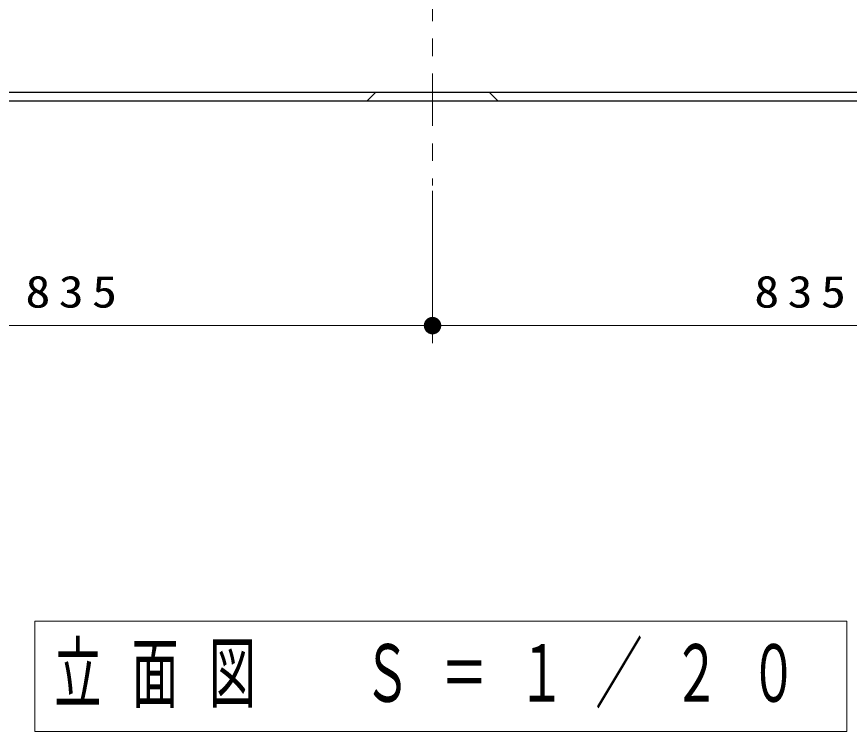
# Model space of a CAD drawing. Units: millimetres on the paper, scale 1:20. Extents: x -365 to 0, y 0 to 257.
# Drawn here: x -276.67 to -228.98, y 68.18 to 109.11 of the extents above; entities that cross this region are included whole.
import ezdxf

# ---------------------------------------------------------------- set-up
doc = ezdxf.new("R2010")
doc.units = ezdxf.units.MM
doc.linetypes.add('USER2', pattern=[6, 3, -1, 1, -1])
doc.layers.add('LY_1', color=7, linetype='Continuous', lineweight=25)
doc.styles.add('ＭＳ ゴシック', font='')
doc.styles.get('ＭＳ ゴシック').set_extended_font_data('MS Gothic')

# ---------------------------------------------------------------- blocks, each defined once
blk = doc.blocks.new('filled_dot')
at = {"color": 0, "linetype": 'Continuous', "lineweight": -2, "const_width": 1.25}
blk.add_lwpolyline([(-0.625, 0, 1), (0.625, 0, 1)], format="xyb", close=True, dxfattribs=at)

msp = doc.modelspace()

# ---------------------------------------------------------------- linework, layer by layer
at = {"layer": 'LY_1', "linetype": 'USER2', "lineweight": 13}
msp.add_line((-252.854, 129.845), (-252.854, 99.431), dxfattribs=at)
at = {"layer": 'LY_1'}
for p, q in [((-297.853, 104.789), (-207.854, 104.789)), ((-256.104, 104.789), (-256.604, 104.289)), ((-249.604, 104.789), (-249.104, 104.289)), ((-290.854, 104.289), (-203.104, 104.289))]:
    msp.add_line(p, q, dxfattribs=at)
at = {"layer": 'LY_1', "lineweight": 13}
for p, q in [((-252.854, 99.131), (-252.854, 90.412)), ((-294.604, 91.412), (-252.854, 91.412)), ((-211.104, 91.412), (-252.854, 91.412)), ((-229.13, 74.477), (-275.63, 74.477)), ((-275.63, 74.477), (-275.63, 68.177)), ((-229.13, 68.177), (-229.13, 74.477)), ((-275.63, 68.177), (-229.13, 68.177))]:
    msp.add_line(p, q, dxfattribs=at)

# ---------------------------------------------------------------- block references
at = {"layer": 'LY_1', "lineweight": 13, "xscale": 0.4, "yscale": 0.4, "rotation": 180}
msp.add_blockref('filled_dot', (-252.854, 91.412), dxfattribs=at)

# ---------------------------------------------------------------- texts
at = {"layer": 'LY_1', "style": 'ＭＳ ゴシック'}
for s, insert, char_height, attachment_point in [('\\T1.33;\\W1.15;835', (-273.312, 92.412), 1.833, 8), ('\\T1.33;\\W1.15;835', (-231.562, 92.412), 1.833, 8), ('\\T1.64;\\W0.6;立面図\u3000Ｓ＝１／２０', (-252.38, 71.327), 3.299, 5)]:
    msp.add_mtext(s, dxfattribs=dict(at, insert=insert, char_height=char_height, attachment_point=attachment_point))

doc.saveas('drawing.dxf')
